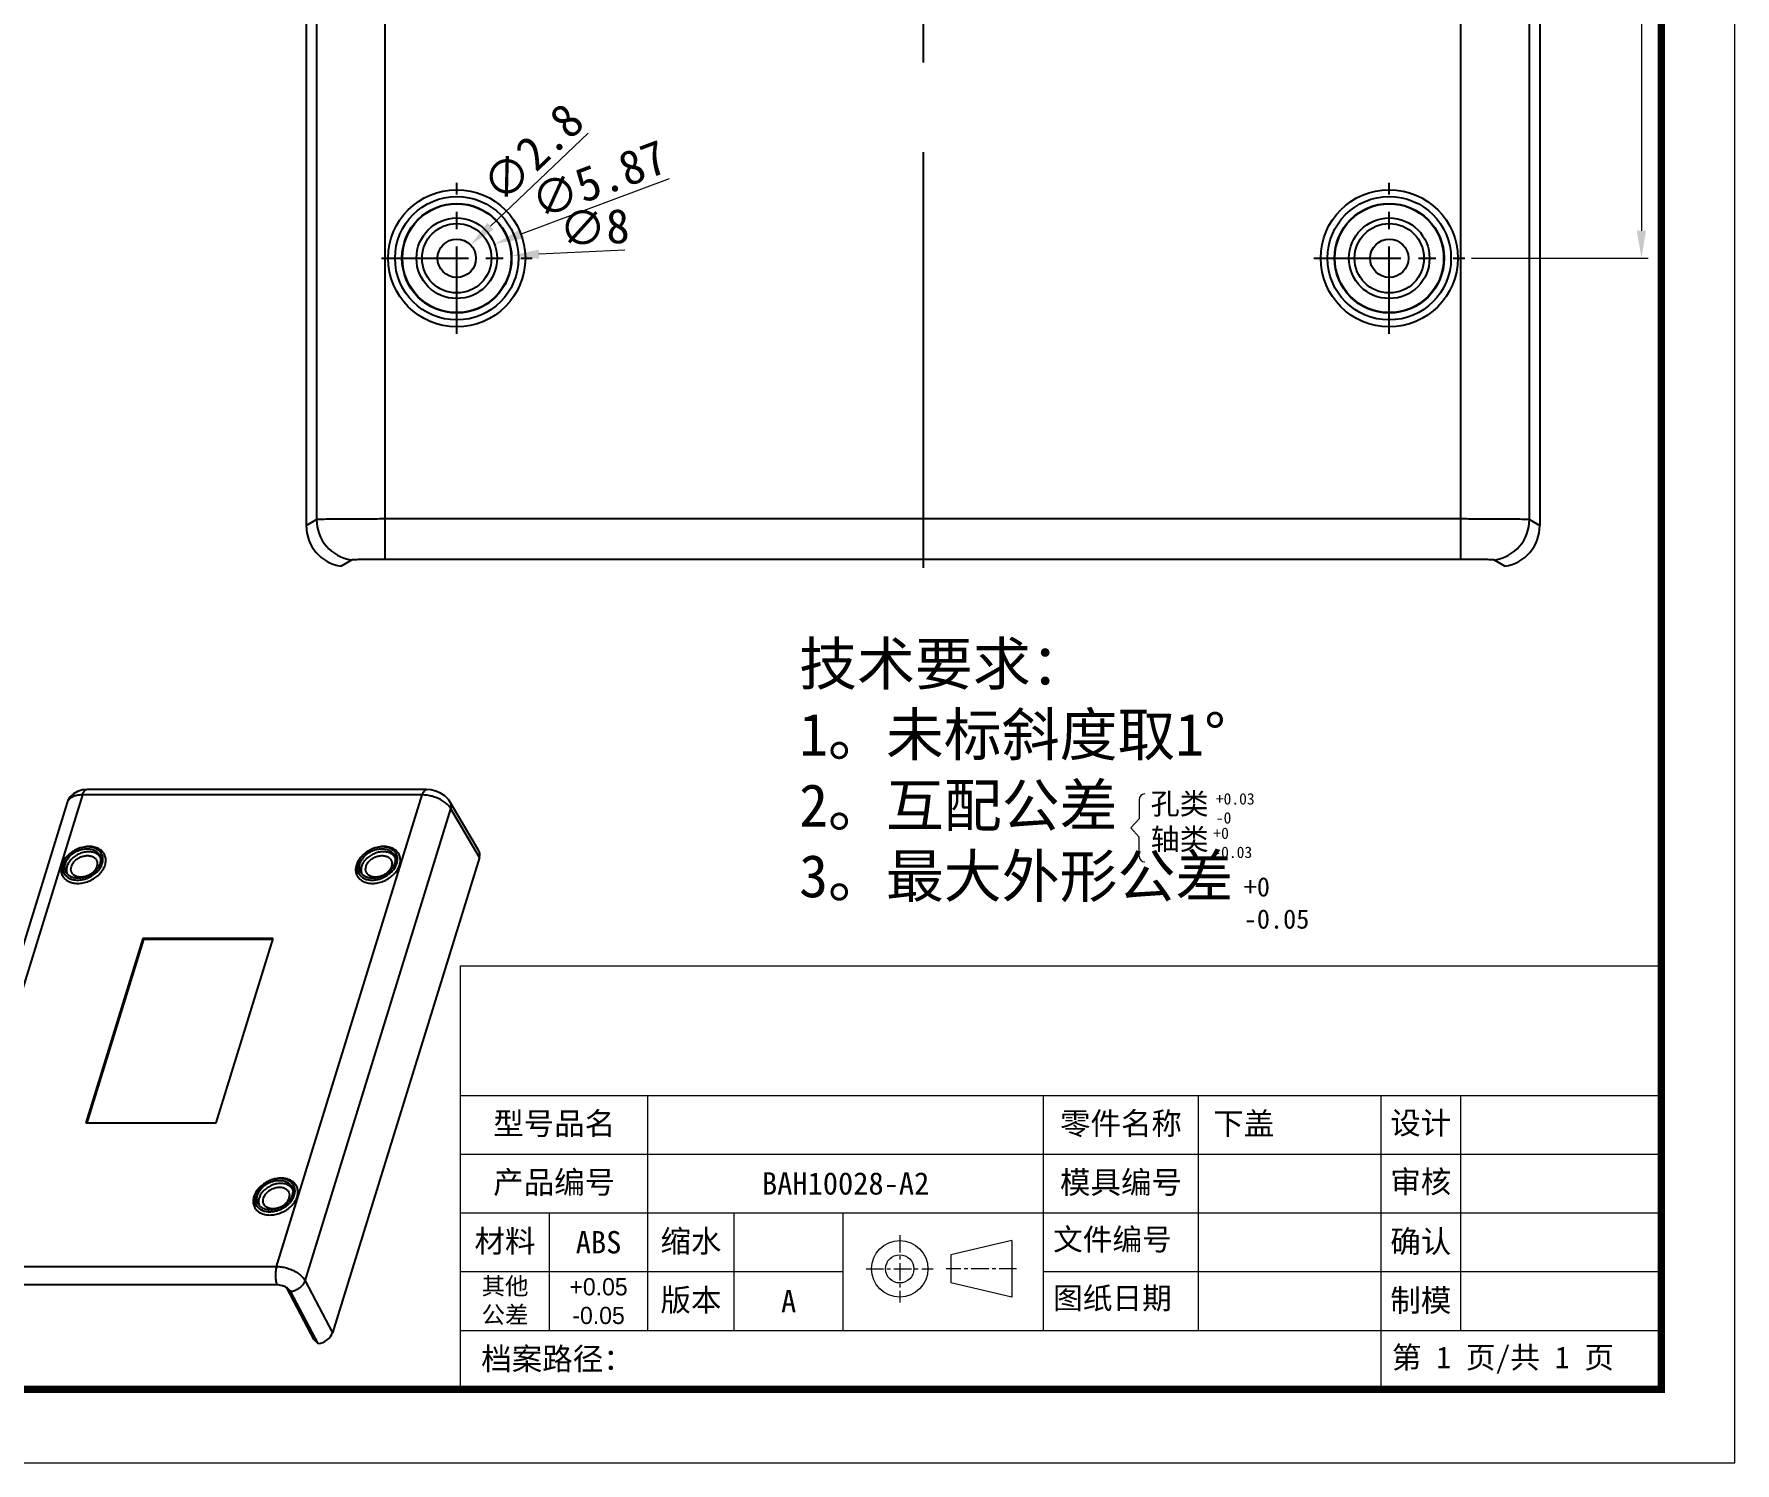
# Model space of a CAD drawing. Header units: millimetres. Extents: x 929 to 1798, y -260 to -38.
# Drawn here: x 1494.3 to 1618.4, y -260.3 to -156.1 of the extents above; entities that cross this region are included whole.
import ezdxf

# ---------------------------------------------------------------- set-up
doc = ezdxf.new("R2010")
doc.units = ezdxf.units.MM
doc.linetypes.add('CENTER', pattern=[50.8, 31.75, -6.35, 6.35, -6.35])
for name, color, linetype, lineweight in [('dim', 82, 'Continuous', 9), ('from', 7, 'Continuous', 13), ('text', 212, 'Continuous', 20)]:
    doc.layers.add(name, color=color, linetype=linetype, lineweight=lineweight)
doc.styles.get("Standard").update_dxf_attribs({"font": 'txt', "bigfont": 'gbcbig.shx'})
doc.styles.add('宋体', font='simsun.ttc')
doc.dimstyles.new('YanXiu', dxfattribs={"dimtxt": 2.5, "dimasz": 2.2, "dimexe": 0.65, "dimexo": 0.65, "dimgap": 0.5, "dimtad": 1, "dimdsep": 46, "dimtxsty": '宋体', "dimcen": 0, "dimclrd": 3, "dimclre": 3, "dimclrt": 3, "dimazin": 2, "dimtfac": 1, "dimtofl": 0, "dimtmove": 0, "dimatfit": 3, "dimfxl": 1, "dimlwd": 5, "dimlwe": 5, "dimarcsym": 0})

# ---------------------------------------------------------------- blocks, each defined once
blk = doc.blocks.new('*D2')
at = {"layer": 'Defpoints', "color": 0}
for p in [(1598.64, -82.46), (1598.64, -172.46), (1611.53, -172.46)]:
    blk.add_point(p, dxfattribs=at)
at = {"layer": 'dim', "color": 3, "lineweight": 5}
for p, q in [((1599.14, -82.46), (1612.03, -82.46)), ((1611.53, -84.46), (1611.53, -170.46)), ((1599.14, -172.46), (1612.03, -172.46))]:
    blk.add_line(p, q, dxfattribs=at)
at = {"layer": 'dim', "color": 3}
for points in [[(1611.19, -84.46), (1611.86, -84.46), (1611.53, -82.46)], [(1611.19, -170.46), (1611.86, -170.46), (1611.53, -172.46)]]:
    blk.add_solid(points, dxfattribs=at)
at = {"layer": 'dim', "color": 3, "insert": (1609.78, -127.46), "char_height": 2.5, "attachment_point": 5, "rotation": 90, "style": '宋体'}
blk.add_mtext('90', dxfattribs=at)
blk = doc.blocks.new('*D27')
at = {"layer": 'Defpoints', "color": 0}
for p in [(1526.15, -171.49), (1524.13, -173.42)]:
    blk.add_point(p, dxfattribs=at)
at = {"layer": 'dim', "color": 3, "lineweight": 5}
blk.add_line((1534.73, -163.34), (1527.6, -170.12), dxfattribs=at)
at = {"layer": 'dim', "color": 3}
blk.add_solid([(1527.37, -169.87), (1527.83, -170.36), (1526.15, -171.49)], dxfattribs=at)
at = {"layer": 'dim', "color": 3, "insert": (1530.68, -164.77), "char_height": 2.5, "attachment_point": 5, "rotation": 43.5743, "style": '宋体'}
blk.add_mtext('∅2.8', dxfattribs=at)
blk = doc.blocks.new('*D28')
at = {"layer": 'Defpoints', "color": 0}
for p in [(1527.89, -171.43), (1522.39, -173.49)]:
    blk.add_point(p, dxfattribs=at)
at = {"layer": 'dim', "color": 3, "lineweight": 5}
blk.add_line((1540.64, -166.66), (1529.76, -170.73), dxfattribs=at)
at = {"layer": 'dim', "color": 3}
blk.add_solid([(1529.65, -170.42), (1529.88, -171.04), (1527.89, -171.43)], dxfattribs=at)
at = {"layer": 'dim', "color": 3, "insert": (1535.52, -166.71), "char_height": 2.5, "attachment_point": 5, "rotation": 20.5112, "style": '宋体'}
blk.add_mtext('∅5.87', dxfattribs=at)
blk = doc.blocks.new('*D29')
at = {"layer": 'Defpoints', "color": 0}
for p in [(1529.14, -172.26), (1521.14, -172.65)]:
    blk.add_point(p, dxfattribs=at)
at = {"layer": 'dim', "color": 3, "lineweight": 5}
blk.add_line((1537.4, -171.86), (1531.13, -172.17), dxfattribs=at)
at = {"layer": 'dim', "color": 3}
blk.add_solid([(1531.12, -171.83), (1531.15, -172.5), (1529.14, -172.26)], dxfattribs=at)
at = {"layer": 'dim', "color": 3, "insert": (1535.18, -170.22), "char_height": 2.5, "attachment_point": 5, "rotation": 2.7952, "style": '宋体'}
blk.add_mtext('∅8', dxfattribs=at)

msp = doc.modelspace()

# ---------------------------------------------------------------- linework, layer by layer
at = {"color": 7, "linetype": 'Continuous'}
for p, q in [((1519.909, -194.415), (1519.909, -60.505)), ((1598.371, -194.415), (1598.371, -60.505)), ((1514.162, -62.971), (1514.162, -191.949)), ((1604.118, -62.971), (1604.118, -191.949)), ((1514.914, -63.421), (1514.914, -191.498)), ((1603.367, -191.498), (1603.367, -63.421)), ((1514.162, -191.949), (1514.914, -191.498)), ((1519.909, -191.448), (1598.371, -191.448)), ((1603.367, -191.498), (1604.118, -191.949)), ((1517.459, -194.464), (1516.711, -194.913)), ((1598.371, -194.415), (1519.909, -194.415)), ((1601.569, -194.913), (1600.821, -194.464)), ((1497.839, -211.595), (1487.213, -245.98)), ((1522.627, -211.595), (1497.839, -211.595)), ((1498.152, -211.206), (1498.153, -211.206)), ((1522.941, -211.206), (1498.153, -211.206)), ((1512.001, -245.98), (1522.627, -211.595)), ((1496.726, -212.148), (1486.095, -246.547)), ((1514.075, -247.013), (1524.709, -212.602)), ((1526.743, -215.664), (1524.664, -212.11)), ((1526.786, -216.151), (1524.709, -212.602)), ((1499.231, -215.878), (1499.229, -215.875)), ((1526.786, -216.151), (1516.077, -250.805)), ((1520.714, -215.878), (1520.712, -215.875)), ((1496.461, -217.237), (1496.46, -217.234)), ((1517.944, -217.237), (1517.943, -217.234)), ((1502.254, -222.068), (1498.101, -235.508)), ((1502.288, -222.135), (1498.156, -235.508)), ((1511.739, -222.068), (1502.254, -222.068)), ((1502.254, -222.068), (1502.288, -222.135)), ((1511.718, -222.135), (1502.288, -222.135)), ((1507.585, -235.508), (1511.739, -222.068)), ((1498.101, -235.508), (1507.585, -235.508)), ((1513.242, -240.06), (1513.24, -240.056)), ((1510.472, -241.419), (1510.47, -241.415)), ((1487.213, -245.98), (1512.001, -245.98)), ((1512.022, -247.321), (1487.234, -247.321)), ((1512.761, -247.579), (1512.758, -247.573)), ((1512.758, -247.573), (1513.028, -247.817)), ((1514.744, -251.336), (1512.761, -247.579)), ((1512.761, -247.579), (1513.034, -247.828)), ((1515.026, -251.602), (1513.034, -247.828)), ((1514.075, -247.013), (1516.077, -250.805)), ((1514.744, -251.336), (1515.026, -251.602))]:
    msp.add_line(p, q, dxfattribs=at)
at = {"color": 1, "linetype": 'CENTER', "ltscale": 1.031829}
msp.add_line((1559.14, -59.895), (1559.14, -195.024), dxfattribs=at)
at = {"color": 1, "linetype": 'CENTER', "ltscale": 0.200012}
for p, q in [((1525.14, -177.96), (1525.14, -166.96)), ((1593.14, -177.96), (1593.14, -166.96)), ((1519.64, -172.46), (1530.641, -172.46)), ((1587.64, -172.46), (1598.641, -172.46))]:
    msp.add_line(p, q, dxfattribs=at)
at = {"color": 7, "linetype": 'Continuous'}
for points in [[(1498.152, -211.206), (1497.843, -211.231), (1497.49, -211.332), (1497.188, -211.502), (1496.95, -211.729), (1496.783, -211.997), (1496.725, -212.149)], [(1524.664, -212.109), (1524.534, -211.922), (1524.274, -211.665), (1523.959, -211.46), (1523.609, -211.313), (1523.239, -211.228), (1522.941, -211.206)]]:
    msp.add_lwpolyline(points, dxfattribs=at)
for centre, radius in [((1525.14, -172.46), 5), ((1525.14, -172.46), 4.501), ((1525.14, -172.46), 4), ((1525.14, -172.46), 3.965), ((1593.14, -172.46), 5), ((1593.14, -172.46), 4.501), ((1593.14, -172.46), 4), ((1593.14, -172.46), 3.965), ((1525.14, -172.46), 2.937), ((1525.14, -172.46), 2.531), ((1593.14, -172.46), 2.937), ((1593.14, -172.46), 2.531), ((1525.14, -172.46), 1.4), ((1593.14, -172.46), 1.4)]:
    msp.add_circle(centre, radius, dxfattribs=at)
for centre, radius, start, end in [((1517.916, -191.495), 3.003, 180.06235, 261.30253), ((1600.364, -191.495), 3.003, 278.69749, 359.93764), ((1498.391, -217.676), 2.326, 122.68179, 123.37235), ((1498.416, -217.718), 2.375, 113.85878, 122.65129), ((1498.412, -217.709), 2.365, 112.53326, 113.86069), ((1519.873, -217.676), 2.326, 122.68179, 123.37235), ((1519.899, -217.718), 2.375, 113.85878, 122.65129), ((1519.895, -217.709), 2.365, 112.53326, 113.86069), ((1497.648, -217.104), 1.375, 156.90729, 162.77759), ((1497.514, -216.923), 1.124, 162.78654, 168.98659), ((1498.535, -216.527), 0.728, 33.26169, 40.87933), ((1498.134, -216.238), 1.206, 339.85373, 342.81532), ((1519.131, -217.104), 1.375, 156.90729, 162.77759), ((1518.997, -216.923), 1.124, 162.78654, 168.98659), ((1520.018, -216.527), 0.728, 33.26169, 40.87933), ((1519.617, -216.238), 1.206, 339.85373, 342.81532), ((1497.4, -217.085), 0.727, 190.69575, 199.21857), ((1518.883, -217.085), 0.727, 190.69575, 199.21857), ((1512.401, -241.857), 2.326, 122.68179, 123.37235), ((1512.426, -241.899), 2.375, 113.85878, 122.65129), ((1512.422, -241.891), 2.365, 112.53326, 113.86069), ((1512.546, -240.708), 0.728, 33.26169, 40.87933), ((1511.658, -241.285), 1.375, 156.90729, 162.77759), ((1511.525, -241.104), 1.124, 162.78654, 168.98659), ((1511.41, -241.266), 0.727, 190.69575, 199.21857), ((1512.144, -240.419), 1.206, 339.85373, 342.81532), ((1512.755, -247.975), 0.315, 27.83778, 30.20539)]:
    msp.add_arc(centre, radius, start, end, dxfattribs=at)
for centre, major_axis, ratio, start_param, end_param in [((1517.165, -191.946), (-2.576, -1.545), 0.9987065, -0.5396695, 0.8794419), ((1601.116, -191.946), (2.576, -1.545), 0.9987065, -0.8794419, 0.5396695), ((1525.837, -216.152), (0.925, 0.454), 0.7205647, -0.5964815, 0.0529159), ((1515.129, -250.805), (0.925, 0.452), 0.7220956, -2.0153989, -0.5962876)]:
    msp.add_ellipse(centre, major_axis=major_axis, ratio=ratio, start_param=start_param, end_param=end_param, dxfattribs=at)
for points, start_tangent, end_tangent in [([(1514.914, -191.498), (1515.079, -191.487), (1515.474, -191.476), (1516.079, -191.467), (1516.865, -191.459), (1517.796, -191.453), (1518.827, -191.449), (1519.909, -191.448)], (0.9724734, 0.2330137), (1, 0.0000063)), ([(1598.371, -191.448), (1599.454, -191.449), (1600.484, -191.453), (1601.415, -191.459), (1602.202, -191.467), (1602.806, -191.476), (1603.201, -191.487), (1603.367, -191.498)], (1, -0.0000063), (0.9724734, -0.2330137)), ([(1519.909, -194.415), (1519.306, -194.416), (1518.738, -194.421), (1518.241, -194.428), (1517.847, -194.438), (1517.583, -194.45), (1517.462, -194.463)], (-0.9999998, 0.0005612), (-0.9602656, -0.2790879)), ([(1600.818, -194.463), (1600.698, -194.45), (1600.433, -194.438), (1600.04, -194.428), (1599.543, -194.421), (1598.974, -194.416), (1598.371, -194.415)], (-0.9602638, 0.279094), (-0.9999998, -0.000561)), ([(1497.839, -211.595), (1497.509, -211.62), (1497.221, -211.694), (1496.986, -211.813), (1496.817, -211.971), (1496.726, -212.148)], (-1, -0.0000594), (-0.2963936, -0.9550659)), ([(1497.839, -211.595), (1497.921, -211.395), (1498.022, -211.262), (1498.134, -211.207), (1498.152, -211.206)], (0.2952473, 0.9554209), (0.9998015, -0.0199255)), ([(1522.627, -211.595), (1522.709, -211.395), (1522.81, -211.262), (1522.922, -211.207), (1522.941, -211.206)], (0.2952474, 0.9554208), (0.9998105, -0.0194684)), ([(1524.709, -212.602), (1524.544, -212.375), (1524.312, -212.162), (1524.025, -211.971), (1523.697, -211.813), (1523.344, -211.694), (1522.981, -211.62), (1522.627, -211.595)], (-0.4932688, 0.8698769), (-1, 0.0000594)), ([(1524.709, -212.601), (1524.739, -212.372), (1524.692, -212.163), (1524.664, -212.11)], (0.279816, 0.9600536), (-0.5063484, 0.862329)), ([(1497.111, -215.734), (1497.006, -215.808), (1496.707, -216.075), (1496.478, -216.379), (1496.384, -216.565)], (-0.8351116, -0.5500806), (-0.3914368, -0.920205)), ([(1499.229, -215.875), (1499.132, -215.736), (1498.897, -215.543), (1498.591, -215.423), (1498.236, -215.381), (1497.855, -215.423), (1497.475, -215.543), (1497.121, -215.736), (1496.818, -215.986), (1496.586, -216.278), (1496.441, -216.591)], (-0.4855929, 0.874185), (-0.2952474, -0.9554208)), ([(1496.599, -216.591), (1496.728, -216.312), (1496.934, -216.053), (1497.204, -215.831), (1497.518, -215.66), (1497.856, -215.552), (1498.195, -215.516), (1498.51, -215.552), (1498.782, -215.66), (1498.991, -215.831), (1499.109, -216.019)], (0.2952474, 0.9554208), (0.3955906, -0.918427)), ([(1498.296, -215.738), (1497.961, -215.775), (1497.626, -215.881), (1497.314, -216.05), (1497.047, -216.271), (1496.842, -216.528), (1496.714, -216.804), (1496.672, -217.079), (1496.685, -217.22)], (-1, 0), (0.1864802, -0.9824587)), ([(1499.34, -215.764), (1499.155, -215.592), (1498.864, -215.441), (1498.518, -215.363), (1498.136, -215.363), (1497.742, -215.441), (1497.506, -215.525)], (-0.6373741, 0.7705546), (-0.9236607, -0.3832113)), ([(1499.086, -216.05), (1498.878, -215.881), (1498.609, -215.775), (1498.296, -215.738)], (-0.654514, 0.7560499), (-1, 0)), ([(1499.494, -216.697), (1499.548, -216.379), (1499.507, -216.075), (1499.374, -215.808), (1499.34, -215.764)], (0.2952474, 0.9554208), (-0.6373741, 0.7705546)), ([(1518.594, -215.734), (1518.488, -215.808), (1518.19, -216.075), (1517.961, -216.379), (1517.866, -216.565)], (-0.8351116, -0.5500806), (-0.3914368, -0.920205)), ([(1520.712, -215.875), (1520.615, -215.736), (1520.38, -215.543), (1520.074, -215.423), (1519.719, -215.381), (1519.338, -215.423), (1518.958, -215.543), (1518.604, -215.736), (1518.301, -215.986), (1518.069, -216.278), (1517.924, -216.591)], (-0.4855929, 0.874185), (-0.2952474, -0.9554208)), ([(1518.082, -216.591), (1518.211, -216.312), (1518.417, -216.053), (1518.687, -215.831), (1519.001, -215.66), (1519.339, -215.552), (1519.677, -215.516), (1519.993, -215.552), (1520.265, -215.66), (1520.474, -215.831), (1520.592, -216.019)], (0.2952474, 0.9554208), (0.3955906, -0.918427)), ([(1519.779, -215.738), (1519.444, -215.775), (1519.109, -215.881), (1518.797, -216.05), (1518.53, -216.271), (1518.325, -216.528), (1518.197, -216.804), (1518.155, -217.079), (1518.168, -217.22)], (-1, 0), (0.1864802, -0.9824587)), ([(1520.822, -215.764), (1520.638, -215.592), (1520.347, -215.441), (1520, -215.363), (1519.619, -215.363), (1519.225, -215.441), (1518.989, -215.525)], (-0.6373741, 0.7705546), (-0.9236607, -0.3832113)), ([(1520.568, -216.05), (1520.361, -215.881), (1520.092, -215.775), (1519.779, -215.738)], (-0.654514, 0.7560499), (-1, 0)), ([(1520.977, -216.697), (1521.031, -216.379), (1520.99, -216.075), (1520.856, -215.808), (1520.822, -215.764)], (0.2952474, 0.9554208), (-0.6373741, 0.7705546)), ([(1496.335, -216.697), (1496.282, -217.016), (1496.322, -217.319), (1496.456, -217.587), (1496.675, -217.802), (1496.748, -217.851)], (-0.2952474, -0.9554208), (0.8566063, -0.5159705)), ([(1496.411, -216.708), (1496.392, -216.903), (1496.444, -217.195), (1496.46, -217.233)], (-0.190265, -0.9817328), (0.3955902, -0.9184271)), ([(1496.46, -217.233), (1496.593, -217.445), (1496.828, -217.638), (1497.134, -217.758), (1497.489, -217.8), (1497.869, -217.758), (1498.25, -217.638), (1498.603, -217.445), (1498.907, -217.195), (1499.139, -216.903), (1499.284, -216.591)], (0.3955902, -0.9184271), (0.2952474, 0.9554208)), ([(1496.462, -217.237), (1496.552, -217.396), (1496.749, -217.589), (1497.011, -217.725), (1497.322, -217.795), (1497.665, -217.795), (1498.019, -217.725), (1498.364, -217.589), (1498.681, -217.396), (1498.95, -217.156), (1499.155, -216.884), (1499.266, -216.653)], (0.3954653, -0.9184809), (0.344218, 0.9388898)), ([(1496.647, -217.227), (1496.602, -217.128), (1496.556, -216.869), (1496.599, -216.591)], (-0.4855934, 0.8741848), (0.2952474, 0.9554208)), ([(1498.99, -216.879), (1498.791, -217.128), (1498.521, -217.35), (1498.207, -217.521), (1497.869, -217.629), (1497.53, -217.665), (1497.215, -217.629), (1496.943, -217.521), (1496.734, -217.35), (1496.647, -217.227)], (-0.5370846, -0.8435284), (-0.4855934, 0.8741848)), ([(1496.748, -217.851), (1496.966, -217.953), (1497.312, -218.031), (1497.693, -218.031), (1498.088, -217.953), (1498.472, -217.802), (1498.824, -217.587), (1499.122, -217.319), (1499.351, -217.016), (1499.494, -216.697)], (0.8566063, -0.5159705), (0.2952474, 0.9554208)), ([(1497.072, -217.265), (1497.055, -217.23), (1497.008, -217.026), (1497.039, -216.804)], (-0.4751813, 0.8798879), (0.2952474, 0.9554208)), ([(1497.039, -216.804), (1497.145, -216.581), (1497.318, -216.377), (1497.544, -216.207), (1497.803, -216.086), (1498.076, -216.023), (1498.34, -216.023), (1498.574, -216.086), (1498.759, -216.207), (1498.88, -216.378)], (0.2952474, 0.9554208), (0.4065745, -0.9136176)), ([(1498.895, -216.804), (1498.789, -217.026), (1498.616, -217.23), (1498.39, -217.4), (1498.131, -217.521), (1497.858, -217.585), (1497.594, -217.585), (1497.36, -217.521), (1497.175, -217.4), (1497.072, -217.265)], (-0.2952474, -0.9554208), (-0.4751813, 0.8798879)), ([(1498.88, -216.378), (1498.926, -216.581), (1498.895, -216.804)], (0.4065745, -0.9136176), (-0.2952474, -0.9554208)), ([(1499.126, -216.591), (1498.997, -216.869), (1498.99, -216.879)], (-0.2952474, -0.9554208), (-0.5370846, -0.8435284)), ([(1499.109, -216.019), (1499.123, -216.053), (1499.169, -216.312), (1499.126, -216.591)], (0.3955906, -0.918427), (-0.2952474, -0.9554208)), ([(1499.284, -216.591), (1499.332, -216.278), (1499.28, -215.986), (1499.229, -215.875)], (0.2952474, 0.9554208), (-0.4855929, 0.874185)), ([(1499.286, -216.594), (1499.334, -216.305), (1499.297, -216.032), (1499.231, -215.878)], (0.2952474, 0.9554208), (-0.4847176, 0.8746707)), ([(1517.818, -216.697), (1517.764, -217.016), (1517.805, -217.319), (1517.939, -217.587), (1518.157, -217.802), (1518.231, -217.851)], (-0.2952474, -0.9554208), (0.8566063, -0.5159705)), ([(1517.894, -216.708), (1517.875, -216.903), (1517.927, -217.195), (1517.943, -217.233)], (-0.190265, -0.9817328), (0.3955902, -0.9184271)), ([(1517.943, -217.233), (1518.076, -217.445), (1518.311, -217.638), (1518.616, -217.758), (1518.972, -217.8), (1519.352, -217.758), (1519.732, -217.638), (1520.086, -217.445), (1520.39, -217.195), (1520.622, -216.903), (1520.767, -216.591)], (0.3955902, -0.9184271), (0.2952474, 0.9554208)), ([(1517.944, -217.237), (1518.035, -217.396), (1518.232, -217.589), (1518.493, -217.725), (1518.805, -217.795), (1519.147, -217.795), (1519.502, -217.725), (1519.847, -217.589), (1520.164, -217.396), (1520.432, -217.156), (1520.638, -216.884), (1520.749, -216.653)], (0.3954653, -0.9184809), (0.344218, 0.9388898)), ([(1518.13, -217.227), (1518.085, -217.128), (1518.039, -216.869), (1518.082, -216.591)], (-0.4855934, 0.8741848), (0.2952474, 0.9554208)), ([(1520.473, -216.879), (1520.274, -217.128), (1520.004, -217.35), (1519.689, -217.521), (1519.352, -217.629), (1519.013, -217.665), (1518.697, -217.629), (1518.426, -217.521), (1518.217, -217.35), (1518.13, -217.227)], (-0.5370846, -0.8435284), (-0.4855934, 0.8741848)), ([(1518.231, -217.851), (1518.448, -217.953), (1518.795, -218.031), (1519.176, -218.031), (1519.571, -217.953), (1519.955, -217.802), (1520.307, -217.587), (1520.605, -217.319), (1520.834, -217.016), (1520.977, -216.697)], (0.8566063, -0.5159705), (0.2952474, 0.9554208)), ([(1518.555, -217.265), (1518.537, -217.23), (1518.491, -217.026), (1518.522, -216.804)], (-0.4751813, 0.8798879), (0.2952474, 0.9554208)), ([(1518.522, -216.804), (1518.628, -216.581), (1518.801, -216.377), (1519.027, -216.207), (1519.286, -216.086), (1519.559, -216.023), (1519.823, -216.023), (1520.057, -216.086), (1520.242, -216.207), (1520.363, -216.378)], (0.2952474, 0.9554208), (0.4065745, -0.9136176)), ([(1520.378, -216.804), (1520.271, -217.026), (1520.099, -217.23), (1519.873, -217.4), (1519.613, -217.521), (1519.341, -217.585), (1519.076, -217.585), (1518.843, -217.521), (1518.658, -217.4), (1518.555, -217.265)], (-0.2952474, -0.9554208), (-0.4751813, 0.8798879)), ([(1520.363, -216.378), (1520.409, -216.581), (1520.378, -216.804)], (0.4065745, -0.9136176), (-0.2952474, -0.9554208)), ([(1520.609, -216.591), (1520.48, -216.869), (1520.473, -216.879)], (-0.2952474, -0.9554208), (-0.5370846, -0.8435284)), ([(1520.592, -216.019), (1520.606, -216.053), (1520.652, -216.312), (1520.609, -216.591)], (0.3955906, -0.918427), (-0.2952474, -0.9554208)), ([(1520.767, -216.591), (1520.815, -216.278), (1520.763, -215.986), (1520.712, -215.875)], (0.2952474, 0.9554208), (-0.4855929, 0.874185)), ([(1520.769, -216.594), (1520.817, -216.305), (1520.78, -216.032), (1520.714, -215.878)], (0.2952474, 0.9554208), (-0.4847176, 0.8746707)), ([(1511.121, -239.915), (1511.016, -239.989), (1510.717, -240.256), (1510.489, -240.56), (1510.394, -240.746)], (-0.8351116, -0.5500806), (-0.3914368, -0.920205)), ([(1513.239, -240.056), (1513.142, -239.917), (1512.907, -239.725), (1512.601, -239.604), (1512.246, -239.563), (1511.866, -239.604), (1511.485, -239.725), (1511.132, -239.917), (1510.828, -240.167), (1510.596, -240.459), (1510.451, -240.772)], (-0.4855929, 0.874185), (-0.2952474, -0.9554208)), ([(1510.609, -240.772), (1510.738, -240.494), (1510.944, -240.234), (1511.214, -240.012), (1511.528, -239.841), (1511.866, -239.734), (1512.205, -239.697), (1512.521, -239.734), (1512.792, -239.841), (1513.001, -240.012), (1513.119, -240.2)], (0.2952474, 0.9554208), (0.3955906, -0.918427)), ([(1512.306, -239.92), (1511.971, -239.956), (1511.636, -240.062), (1511.324, -240.232), (1511.057, -240.452), (1510.853, -240.709), (1510.725, -240.985), (1510.682, -241.261), (1510.696, -241.401)], (-1, 0), (0.1864802, -0.9824587)), ([(1511.049, -240.985), (1511.156, -240.763), (1511.329, -240.558), (1511.554, -240.389), (1511.814, -240.267), (1512.087, -240.204), (1512.351, -240.204), (1512.585, -240.267), (1512.769, -240.389), (1512.89, -240.559)], (0.2952474, 0.9554208), (0.4065745, -0.9136176)), ([(1513.35, -239.945), (1513.165, -239.773), (1512.874, -239.623), (1512.528, -239.545), (1512.146, -239.545), (1511.752, -239.623), (1511.516, -239.706)], (-0.6373741, 0.7705546), (-0.9236607, -0.3832113)), ([(1513.096, -240.232), (1512.889, -240.062), (1512.619, -239.956), (1512.306, -239.92)], (-0.654514, 0.7560499), (-1, 0)), ([(1512.89, -240.559), (1512.936, -240.763), (1512.905, -240.985)], (0.4065745, -0.9136176), (-0.2952474, -0.9554208)), ([(1513.119, -240.2), (1513.133, -240.234), (1513.179, -240.494), (1513.136, -240.772)], (0.3955906, -0.918427), (-0.2952474, -0.9554208)), ([(1513.294, -240.772), (1513.343, -240.459), (1513.291, -240.167), (1513.239, -240.056)], (0.2952474, 0.9554208), (-0.4855929, 0.874185)), ([(1513.296, -240.776), (1513.344, -240.486), (1513.307, -240.214), (1513.241, -240.06)], (0.2952474, 0.9554208), (-0.4847176, 0.8746707)), ([(1513.505, -240.878), (1513.558, -240.56), (1513.517, -240.256), (1513.384, -239.989), (1513.35, -239.945)], (0.2952474, 0.9554208), (-0.6373741, 0.7705546)), ([(1510.345, -240.878), (1510.292, -241.197), (1510.333, -241.501), (1510.466, -241.768), (1510.685, -241.983), (1510.759, -242.032)], (-0.2952474, -0.9554208), (0.8566063, -0.5159705)), ([(1510.421, -240.89), (1510.403, -241.085), (1510.455, -241.376), (1510.47, -241.415)], (-0.190265, -0.9817328), (0.3955902, -0.9184271)), ([(1510.47, -241.415), (1510.603, -241.627), (1510.838, -241.819), (1511.144, -241.94), (1511.499, -241.981), (1511.88, -241.94), (1512.26, -241.819), (1512.614, -241.627), (1512.917, -241.376), (1513.149, -241.085), (1513.294, -240.772)], (0.3955902, -0.9184271), (0.2952474, 0.9554208)), ([(1510.472, -241.419), (1510.562, -241.577), (1510.759, -241.771), (1511.021, -241.906), (1511.332, -241.976), (1511.675, -241.976), (1512.029, -241.906), (1512.375, -241.771), (1512.691, -241.577), (1512.96, -241.337), (1513.166, -241.065), (1513.276, -240.835)], (0.3954653, -0.9184809), (0.344218, 0.9388898)), ([(1510.658, -241.408), (1510.612, -241.309), (1510.566, -241.05), (1510.609, -240.772)], (-0.4855934, 0.8741848), (0.2952474, 0.9554208)), ([(1513.001, -241.061), (1512.801, -241.309), (1512.531, -241.532), (1512.217, -241.703), (1511.879, -241.81), (1511.541, -241.847), (1511.225, -241.81), (1510.953, -241.703), (1510.744, -241.532), (1510.658, -241.408)], (-0.5370846, -0.8435284), (-0.4855934, 0.8741848)), ([(1510.759, -242.032), (1510.976, -242.134), (1511.322, -242.212), (1511.704, -242.212), (1512.098, -242.134), (1512.482, -241.983), (1512.834, -241.768), (1513.133, -241.501), (1513.361, -241.197), (1513.505, -240.878)], (0.8566063, -0.5159705), (0.2952474, 0.9554208)), ([(1511.082, -241.446), (1511.065, -241.412), (1511.018, -241.207), (1511.049, -240.985)], (-0.4751813, 0.8798879), (0.2952474, 0.9554208)), ([(1512.905, -240.985), (1512.799, -241.207), (1512.626, -241.412), (1512.401, -241.581), (1512.141, -241.703), (1511.868, -241.766), (1511.604, -241.766), (1511.37, -241.703), (1511.185, -241.581), (1511.082, -241.446)], (-0.2952474, -0.9554208), (-0.4751813, 0.8798879)), ([(1513.136, -240.772), (1513.007, -241.05), (1513.001, -241.061)], (-0.2952474, -0.9554208), (-0.5370846, -0.8435284)), ([(1512.001, -245.98), (1511.944, -246.232), (1511.916, -246.515), (1511.921, -246.806), (1511.957, -247.082), (1512.022, -247.321)], (-0.2952473, -0.9554209), (0.3410899, -0.9400307)), ([(1512.001, -245.98), (1512.355, -246.006), (1512.717, -246.081), (1513.07, -246.203), (1513.396, -246.366), (1513.681, -246.562), (1513.911, -246.781), (1514.075, -247.013)], (1, -0.0000701), (0.4780248, -0.8783464)), ([(1512.847, -247.611), (1512.788, -247.566), (1512.616, -247.464), (1512.422, -247.386), (1512.22, -247.338), (1512.022, -247.321)], (-0.7721834, 0.6353997), (-0.9999959, -0.0028711)), ([(1512.758, -247.573), (1512.729, -247.528)], (-0.4780208, 0.8783485), (-0.6096643, 0.7926597)), ([(1513.028, -247.817), (1512.928, -247.687), (1512.847, -247.611)], (-0.499566, 0.8662758), (-0.7721834, 0.6353997)), ([(1514.075, -247.013), (1513.966, -247.235), (1513.79, -247.442), (1513.563, -247.616), (1513.301, -247.745), (1513.028, -247.817)], (-0.3110899, -0.9503805), (-0.9885773, -0.1507146))]:
    msp.add_spline(points, degree=3, dxfattribs=dict(at, start_tangent=start_tangent, end_tangent=end_tangent))
at = {"layer": 'from'}
for p, q in [((1525.422, -224.062), (1612.99, -224.062)), ((1525.422, -254.942), (1525.422, -224.062)), ((1525.422, -233.498), (1612.99, -233.498)), ((1539.064, -250.653), (1539.064, -233.498)), ((1567.932, -242.076), (1567.932, -233.498)), ((1579.219, -242.076), (1579.219, -233.498)), ((1592.538, -242.076), (1592.538, -233.498)), ((1598.335, -233.498), (1598.335, -250.653)), ((1525.422, -237.787), (1612.99, -237.787)), ((1525.422, -242.076), (1612.99, -242.076)), ((1531.896, -250.653), (1531.896, -242.076)), ((1545.368, -250.653), (1545.368, -242.076)), ((1553.317, -250.653), (1553.317, -242.076)), ((1567.932, -250.653), (1567.932, -242.076)), ((1579.219, -250.653), (1579.219, -242.076)), ((1592.538, -254.942), (1592.538, -242.076)), ((1565.619, -244.089), (1561.161, -245.118)), ((1565.619, -244.089), (1565.619, -248.206)), ((1561.161, -245.118), (1561.161, -247.177)), ((1553.317, -246.365), (1525.422, -246.365)), ((1612.99, -246.365), (1567.932, -246.365)), ((1565.619, -248.206), (1561.161, -247.177)), ((1525.422, -250.653), (1612.99, -250.653))]:
    msp.add_line(p, q, dxfattribs=at)
at = {"layer": 'from', "color": 1, "linetype": 'CENTER', "ltscale": 0.04}
for p, q in [((1557.439, -243.696), (1557.439, -248.599)), ((1554.988, -246.148), (1559.89, -246.148)), ((1565.962, -246.148), (1560.818, -246.148))]:
    msp.add_line(p, q, dxfattribs=at)
at = {"layer": 'from'}
for points in [[(1307.272, -260.303), (1618.351, -260.303), (1618.351, -44.132), (1307.272, -44.132)], [(1312.633, -254.942), (1612.99, -254.942), (1612.99, -49.493), (1312.633, -49.493)]]:
    msp.add_lwpolyline(points, close=True, dxfattribs=at)
at = {"layer": 'from', "const_width": 0.536}
msp.add_lwpolyline([(1312.633, -254.942), (1312.633, -49.493), (1612.99, -49.493), (1612.99, -254.942), (1312.633, -254.942)], dxfattribs=at)
at = {"layer": 'from'}
for radius in [2.059, 1.029]:
    msp.add_circle((1557.439, -246.148), radius, dxfattribs=at)
at = {"layer": 'text'}
for p, q in [((1574.896, -211.947), (1574.896, -213.326)), ((1574.896, -213.326), (1574.286, -213.999)), ((1574.896, -214.673), (1574.286, -213.999)), ((1574.896, -216.052), (1574.896, -214.673))]:
    msp.add_line(p, q, dxfattribs=at)
for centre, start, end in [((1575.323, -211.947), 90, 180), ((1575.323, -216.052), 180, 270)]:
    msp.add_arc(centre, 0.427, start, end, dxfattribs=at)

# ---------------------------------------------------------------- texts
at = {"layer": 'from'}
for s, insert, char_height, attachment_point in [('{\\fKaiTi_GB2312|b0|i0|c134|p49;型号品名}', (1532.243, -235.642), 1.63037, 5), ('{\\fKaiTi_GB2312|b0|i0|c134|p49;零件名称}', (1573.576, -235.642), 1.63037, 5), ('{\\fKaiTi_GB2312|b0|i0|c134|p49;下盖}', (1580.308, -235.642), 1.63037, 4), ('{\\fKaiTi_GB2312|b0|i0|c134|p49;设计}', (1595.436, -235.599), 1.63037, 5), ('{\\fKaiTi_GB2312|b0|i0|c134|p49;产品编号}', (1532.243, -239.931), 1.63037, 5), ('{\\fSimSun|b0|i0|c134|p2;BAH10028-A2}', (1553.498, -239.931), 1.63037, 5), ('{\\fKaiTi_GB2312|b0|i0|c134|p49;模具编号}', (1573.576, -239.931), 1.63037, 5), ('{\\fKaiTi_GB2312|b0|i0|c134|p49;审核}', (1595.436, -239.888), 1.63037, 5), ('{\\fKaiTi_GB2312|b0|i0|c134|p49;材料}', (1528.659, -244.22), 1.63037, 5), ('{\\fKaiTi_GB2312|b0|i0|c134|p49;缩水}', (1542.216, -244.22), 1.63037, 5), ('{\\fKaiTi_GB2312|b0|i0|c134|p49;文件编号}', (1568.629, -243.205), 1.58526, 1), ('{\\fKaiTi_GB2312|b0|i0|c134|p49;确认}', (1595.436, -244.245), 1.63037, 5), ('{\\fKaiTi_GB2312|b0|i0|c134|p49;ABS}', (1535.48, -244.22), 1.63037, 5), ('{\\fKaiTi_GB2312|b0|i0|c134|p49;其他\\P公差}', (1528.659, -248.509), 1.25413, 5), ('{\\fKaiTi_GB2312|b0|i0|c134|p49;版本}', (1542.216, -248.509), 1.63037, 5), ('{\\fKaiTi_GB2312|b0|i0|c134|p49;A}', (1549.343, -248.509), 1.63037, 5), ('{\\fKaiTi_GB2312|b0|i0|c134|p49;图纸日期}', (1568.629, -247.493), 1.58526, 1), ('{\\fKaiTi_GB2312|b0|i0|c134|p49;制模}', (1595.436, -248.534), 1.63037, 5), ('{\\fKaiTi_GB2312|b0|i0|c134|p49;档案路径：}', (1526.924, -252.798), 1.63037, 4), ('{\\fKaiTi_GB2312|b0|i0|c134|p49;第 1 页/共 1 页}', (1593.328, -252.798), 1.58526, 4)]:
    msp.add_mtext(s, dxfattribs=dict(at, insert=insert, char_height=char_height, attachment_point=attachment_point))
at = {"layer": 'from', "color": 0, "insert": (1535.48, -248.509), "char_height": 1.25413, "attachment_point": 5}
msp.add_mtext('{\\fLiSu|b0|i0|c134|p49;+0.05\\P-0.05}', dxfattribs=at)
at = {"layer": 'text', "attachment_point": 1}
for s, insert, char_height in [('{\\fKaiTi_GB2312|b0|i0|c134|p49;技术要求：\\P1。未标斜度取1%%D\\P2。互配公差\\P3。最大外形公差 \\fLiSu|b0|i0|c134|p32;\\P }', (1550.107, -200.48), 3.09512), ('{\\fKaiTi_GB2312|b0|i0|c134|p49;孔类\\P轴类}', (1575.744, -211.462), 1.54756)]:
    msp.add_mtext(s, dxfattribs=dict(at, insert=insert, char_height=char_height))
at = {"layer": 'text', "color": 0}
for s, insert, char_height, attachment_point in [('{\\fSimHei|b0|i0|c134|p2;\\C256;+0.03\\P-0\\Ftxt.shx,gbcbig.shx|c134;}', (1580.493, -211.462), 0.83191, 1), ('{\\fSimHei|b0|i0|c134|p2;\\C256;+0\\P-0.03\\Ftxt.shx,gbcbig.shx|c134;}', (1580.313, -213.971), 0.83191, 1), ('{\\fSimHei|b0|i0|c134|p2;\\C256;+0\\P-0.05\\Ftxt.shx,gbcbig.shx|c134;}', (1582.527, -219.477), 1.40687, 4)]:
    msp.add_mtext(s, dxfattribs=dict(at, insert=insert, char_height=char_height, attachment_point=attachment_point))

# ---------------------------------------------------------------- dimensions: what is measured, and where the dimension line sits
at = {"layer": 'dim'}
dim = msp.add_linear_dim(base=(1611.526, -172.46), p1=(1598.641, -82.46), p2=(1598.641, -172.46), angle=90, dimstyle='YanXiu', override={"dimasz": 2, "dimexe": 0.49975, "dimexo": 0.49975, "dimgap": 0.49975}, dxfattribs=at)
dim.commit()
dim.dimension.update_dxf_attribs({"geometry": '*D2', "text_midpoint": (1609.776, -127.46)})
for p1, p2, picture, middle in [((1524.126, -173.425), (1526.154, -171.495), '*D27', (1530.684, -164.77)), ((1522.389, -173.489), (1527.891, -171.431), '*D28', (1535.525, -166.707)), ((1521.145, -172.655), (1529.135, -172.265), '*D29', (1535.181, -170.218))]:
    dim = msp.add_diameter_dim_2p(p1=p1, p2=p2, dimstyle='YanXiu', override={"dimasz": 2, "dimexe": 0.49975, "dimexo": 0.49975, "dimgap": 0.49975}, dxfattribs=at)
    dim.commit()
    dim.dimension.update_dxf_attribs({"geometry": picture, "text_midpoint": middle})

doc.saveas('drawing.dxf')
